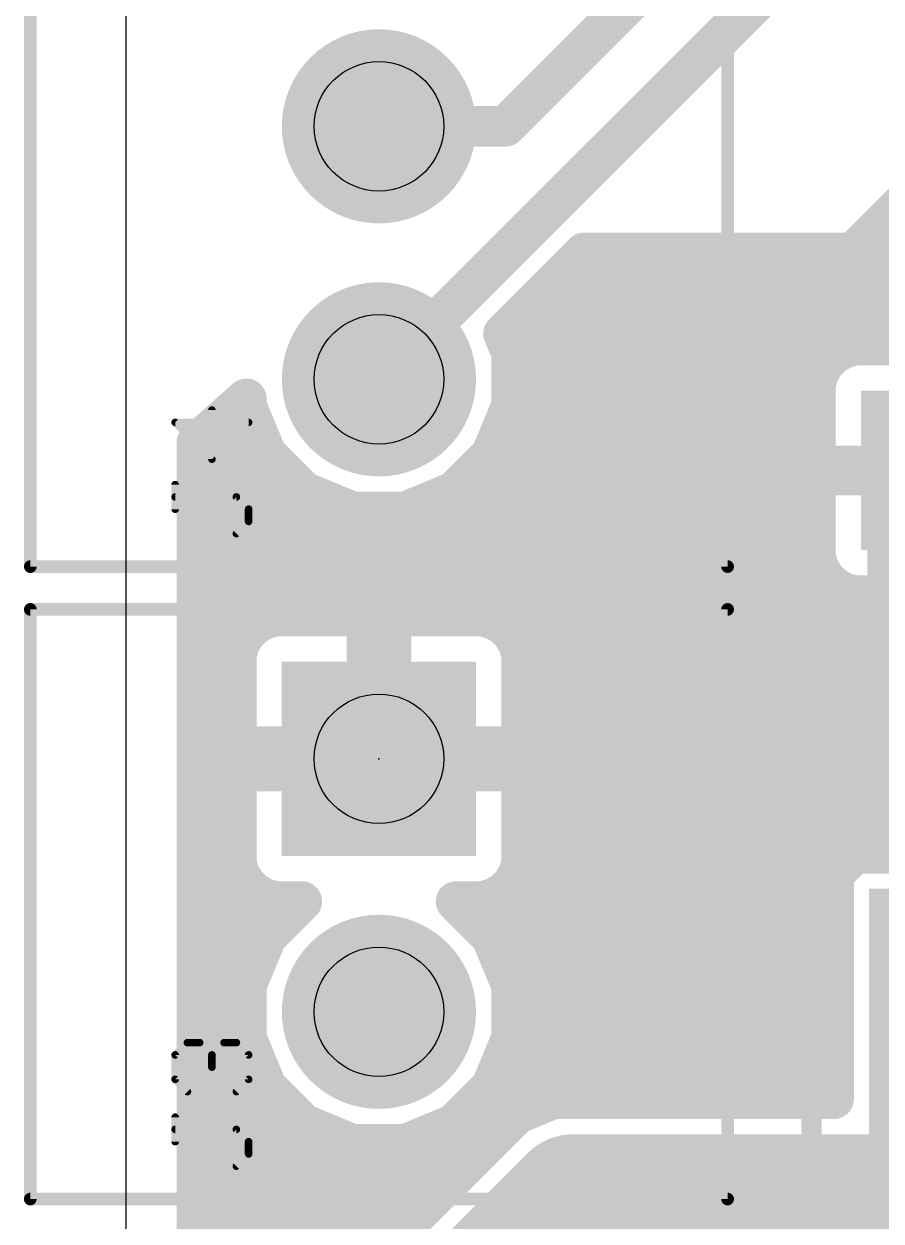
# Model space of a CAD drawing. Extents: x -1 to 68.6, y -1.7 to 63.5.
# Drawn here: x -1.02 to 7.58, y 32.82 to 44.84 of the extents above; entities that cross this region are included whole.
import ezdxf

# ---------------------------------------------------------------- set-up
doc = ezdxf.new("R2010")
doc.units = 0
for name, color, linetype in [('1', 22, 'CONTINUOUS'), ('17', 82, 'CONTINUOUS'), ('20', 7, 'CONTINUOUS'), ('21', 253, 'CONTINUOUS'), ('23', 7, 'CONTINUOUS'), ('25', 253, 'CONTINUOUS'), ('31', 253, 'CONTINUOUS'), ('44', 253, 'CONTINUOUS'), ('51', 253, 'CONTINUOUS')]:
    doc.layers.add(name, color=color, linetype=linetype)

# ---------------------------------------------------------------- blocks, each defined once
blk = doc.blocks.new('SQUAREP')
blk.add_solid([(-0.5, -0.5), (0.5, -0.5), (-0.5, 0.5), (0.5, 0.5)])
blk = doc.blocks.new('ROUNDP')
at = {"const_width": 0.5}
blk.add_lwpolyline([(0, -0.25, 1), (0, 0.25, 1), (0, -0.25)], format="xyb", dxfattribs=at)
blk = doc.blocks.new('RECT')
blk.add_solid([(-0.5, -0.5), (0.5, -0.5), (-0.5, 0.5), (0.5, 0.5)])

msp = doc.modelspace()

# ---------------------------------------------------------------- linework, layer by layer
at = {"layer": '1'}
for points, const_width in [([(6.35, 46.355), (3.81, 43.815)], 0.4064), ([(6.6675, 45.4025), (2.54, 41.275)], 0.4064), ([(7.3025, 42.545), (9.3844, 44.6269)], 0.4064), ([(3.81, 43.815), (2.54, 43.815)], 0.4064), ([(7.4295, 42.672), (10.0264, 42.672)], 0.4064), ([(3.7899, 41.7346), (4.6003, 42.545)], 0.4064), ([(4.6003, 42.545), (7.3025, 42.545)], 0.4064), ([(4.3209, 42.2656), (11.43, 42.2656)], 0.4064), ([(3.9145, 41.8592), (11.43, 41.8592)], 0.4064), ([(3.8706, 41.5397), (3.7899, 41.7346)], 0.4064), ([(3.8706, 41.0103), (3.8706, 41.5397)], 0.4064), ([(7.0993, 41.5259), (7.0141, 41.4407)], 0.4064), ([(7.2035, 41.586), (7.0993, 41.5259)], 0.4064), ([(7.3198, 41.6172), (7.2035, 41.586)], 0.4064), ([(7.8332, 41.6172), (7.3198, 41.6172)], 0.4064), ([(3.8706, 41.4528), (7.0262, 41.4528)], 0.4064), ([(7.0141, 41.4407), (6.954, 41.3365)], 0.4064), ([(6.954, 41.3365), (6.9228, 41.2202)], 0.4064), ([(6.9228, 41.2202), (6.9228, 40.4068)], 0.4064), ([(0.7112, 40.6372), (1.2094, 41.08)], 0.4064), ([(1.1716, 41.0464), (1.2094, 41.0464)], 0.4064), ([(1.2094, 41.08), (1.2094, 41.0103)], 0.4064), ([(3.8706, 41.0464), (6.9228, 41.0464)], 0.4064), ([(1.2094, 41.0103), (1.412, 40.5213)], 0.4064), ([(3.668, 40.5213), (3.8706, 41.0103)], 0.4064), ([(0.7112, 24.4475), (0.7112, 40.6372)], 0.4064), ([(0.7144, 40.64), (1.3628, 40.64)], 0.4064), ([(3.7172, 40.64), (6.9228, 40.64)], 0.4064), ([(1.412, 40.5213), (1.7863, 40.147)], 0.4064), ([(3.2937, 40.147), (3.668, 40.5213)], 0.4064), ([(6.9228, 40.4068), (7.8332, 40.4068)], 0.4064), ([(7.8332, 40.3132), (6.9228, 40.3132)], 0.4064), ([(6.9228, 40.3132), (6.9228, 39.4998)], 0.4064), ([(0.7112, 40.2336), (1.6996, 40.2336)], 0.4064), ([(3.3803, 40.2336), (6.9228, 40.2336)], 0.4064), ([(1.7863, 40.147), (2.2753, 39.9444)], 0.4064), ([(2.8047, 39.9444), (3.2937, 40.147)], 0.4064), ([(2.2753, 39.9444), (2.8047, 39.9444)], 0.4064), ([(0.7112, 39.8272), (6.9228, 39.8272)], 0.4064), ([(6.9228, 39.4998), (6.954, 39.3835)], 0.4064), ([(0.7112, 39.4208), (6.944, 39.4208)], 0.4064), ([(6.954, 39.3835), (7.0141, 39.2793)], 0.4064), ([(7.0141, 39.2793), (7.0993, 39.1941)], 0.4064), ([(7.0993, 39.1941), (7.2035, 39.134)], 0.4064), ([(7.2035, 39.134), (7.3198, 39.1028)], 0.4064), ([(7.3198, 39.1028), (7.8332, 39.1028)], 0.4064), ([(0.7112, 39.0144), (11.7412, 39.0144)], 0.4064), ([(1.3885, 38.866), (1.2843, 38.8058)], 0.4064), ([(1.5048, 38.8972), (1.3885, 38.866)], 0.4064), ([(2.4182, 38.8972), (1.5048, 38.8972)], 0.4064), ([(2.4182, 37.5868), (2.4182, 38.8972)], 0.4064), ([(2.6618, 38.8972), (2.6618, 37.5868)], 0.4064), ([(3.5752, 38.8972), (2.6618, 38.8972)], 0.4064), ([(3.6915, 38.866), (3.5752, 38.8972)], 0.4064), ([(3.7957, 38.8058), (3.6915, 38.866)], 0.4064), ([(1.2843, 38.8058), (1.1991, 38.7207)], 0.4064), ([(3.8809, 38.7207), (3.7957, 38.8058)], 0.4064), ([(1.1991, 38.7207), (1.139, 38.6165)], 0.4064), ([(3.941, 38.6165), (3.8809, 38.7207)], 0.4064), ([(0.7112, 38.608), (1.1367, 38.608)], 0.4064), ([(1.139, 38.6165), (1.1078, 38.5002)], 0.4064), ([(1.1078, 38.5002), (1.1078, 37.5868)], 0.4064), ([(2.4182, 38.608), (2.6618, 38.608)], 0.4064), ([(3.9722, 38.5002), (3.941, 38.6165)], 0.4064), ([(3.9433, 38.608), (12.0968, 38.608)], 0.4064), ([(3.9722, 37.5868), (3.9722, 38.5002)], 0.4064), ([(0.7112, 38.2016), (1.1078, 38.2016)], 0.4064), ([(2.4182, 38.2016), (2.6618, 38.2016)], 0.4064), ([(3.9722, 38.2016), (12.4524, 38.2016)], 0.4064), ([(0.7112, 37.7952), (1.1078, 37.7952)], 0.4064), ([(2.4182, 37.7952), (2.6618, 37.7952)], 0.4064), ([(3.9722, 37.7952), (12.8079, 37.7952)], 0.4064), ([(1.1078, 37.5868), (2.4182, 37.5868)], 0.4064), ([(2.6618, 37.5868), (2.4182, 37.5868)], 0.4064), ([(2.4182, 37.5868), (2.4182, 37.3432)], 0.4064), ([(2.6618, 37.3432), (2.6618, 37.5868)], 0.4064), ([(2.6618, 37.5868), (3.9722, 37.5868)], 0.4064), ([(0.7112, 37.3888), (2.4182, 37.3888)], 0.4064), ([(2.4182, 37.3432), (1.1078, 37.3432)], 0.4064), ([(1.1078, 37.3432), (1.1078, 36.4298)], 0.4064), ([(2.6618, 37.3888), (13.1636, 37.3888)], 0.4064), ([(3.9722, 37.3432), (2.6618, 37.3432)], 0.4064), ([(3.9722, 36.4298), (3.9722, 37.3432)], 0.4064), ([(0.7112, 36.9824), (1.1078, 36.9824)], 0.4064), ([(3.9722, 36.9824), (13.5191, 36.9824)], 0.4064), ([(0.7112, 36.576), (1.1078, 36.576)], 0.4064), ([(3.9722, 36.576), (13.6074, 36.576)], 0.4064), ([(7.3127, 36.5156), (7.1044, 36.3073)], 0.4064), ([(13.0073, 36.5156), (7.3127, 36.5156)], 0.4064), ([(1.1078, 36.4298), (1.139, 36.3135)], 0.4064), ([(3.941, 36.3135), (3.9722, 36.4298)], 0.4064), ([(1.139, 36.3135), (1.1991, 36.2093)], 0.4064), ([(3.8809, 36.2093), (3.941, 36.3135)], 0.4064), ([(7.1044, 36.3073), (7.1044, 34.0506)], 0.4064), ([(0.7112, 36.1696), (1.2388, 36.1696)], 0.4064), ([(1.1991, 36.2093), (1.2843, 36.1241)], 0.4064), ([(1.2843, 36.1241), (1.3885, 36.064)], 0.4064), ([(3.6915, 36.064), (3.7957, 36.1241)], 0.4064), ([(3.7957, 36.1241), (3.8809, 36.2093)], 0.4064), ([(3.8412, 36.1696), (7.1044, 36.1696)], 0.4064), ([(1.3885, 36.064), (1.5048, 36.0328)], 0.4064), ([(1.7661, 36.0328), (1.412, 35.6787)], 0.4064), ([(1.5048, 36.0328), (1.7661, 36.0328)], 0.4064), ([(3.668, 35.6787), (3.3139, 36.0328)], 0.4064), ([(3.3139, 36.0328), (3.5752, 36.0328)], 0.4064), ([(3.5752, 36.0328), (3.6915, 36.064)], 0.4064), ([(0.7112, 35.7632), (1.4965, 35.7632)], 0.4064), ([(3.5835, 35.7632), (7.1044, 35.7632)], 0.4064), ([(1.412, 35.6787), (1.2094, 35.1897)], 0.4064), ([(3.8706, 35.1897), (3.668, 35.6787)], 0.4064), ([(0.7112, 35.3568), (1.2786, 35.3568)], 0.4064), ([(3.8014, 35.3568), (7.1044, 35.3568)], 0.4064), ([(1.2094, 35.1897), (1.2094, 34.6603)], 0.4064), ([(3.8706, 34.6603), (3.8706, 35.1897)], 0.4064), ([(0.7112, 34.9504), (1.2094, 34.9504)], 0.4064), ([(3.8706, 34.9504), (7.1044, 34.9504)], 0.4064), ([(1.2094, 34.6603), (1.412, 34.1713)], 0.4064), ([(3.668, 34.1713), (3.8706, 34.6603)], 0.4064), ([(0.7112, 34.544), (1.2576, 34.544)], 0.4064), ([(3.8224, 34.544), (7.1044, 34.544)], 0.4064), ([(1.412, 34.1713), (1.7863, 33.797)], 0.4064), ([(3.2937, 33.797), (3.668, 34.1713)], 0.4064), ([(0.7112, 34.1376), (1.4456, 34.1376)], 0.4064), ([(3.6343, 34.1376), (7.1044, 34.1376)], 0.4064), ([(4.288, 34.0506), (3.9239, 33.8998)], 0.4064), ([(7.1044, 34.0506), (4.288, 34.0506)], 0.4064), ([(3.9239, 33.8998), (3.6452, 33.6211)], 0.4064), ([(0.7112, 33.7312), (1.9451, 33.7312)], 0.4064), ([(1.7863, 33.797), (2.2753, 33.5944)], 0.4064), ([(2.8047, 33.5944), (3.2937, 33.797)], 0.4064), ([(3.1349, 33.7312), (3.7553, 33.7312)], 0.4064), ([(2.2753, 33.5944), (2.8047, 33.5944)], 0.4064), ([(3.6452, 33.6211), (2.4697, 32.4456)], 0.4064), ([(2.54, 31.115), (4.485, 33.06)], 1.27), ([(4.485, 33.06), (10.16, 33.06)], 1.27), ([(0.7112, 33.3248), (3.3489, 33.3248)], 0.4064), ([(0.7112, 32.9184), (2.9425, 32.9184)], 0.4064)]:
    msp.add_lwpolyline(points, dxfattribs=dict(at, const_width=const_width))
for points, const_width in [([(2.54, 43.9166, 1), (2.54, 43.7134)], 0.2032), ([(3.81, 43.7134, 1), (3.81, 43.9166)], 0.2032), ([(3.7382, 43.8868, 1), (3.8818, 43.7432)], 0.2032), ([(7.4295, 42.7736, 1), (7.4295, 42.5704)], 0.2032), ([(4.6003, 42.6466, 1), (4.6003, 42.4434)], 0.2032), ([(4.6721, 42.4732, 1), (4.5284, 42.6168)], 0.2032), ([(7.2307, 42.6168, 1), (7.3743, 42.4732)], 0.2032), ([(7.3025, 42.4434, 1), (7.3025, 42.6466)], 0.2032), ([(4.3209, 42.3672, 1), (4.3209, 42.164)], 0.2032), ([(3.9145, 41.9608, 1), (3.9145, 41.7576)], 0.2032), ([(3.8837, 41.7735, 1), (3.696, 41.6957)], 0.2032), ([(3.718, 41.8064, 1), (3.8617, 41.6628)], 0.2032), ([(3.9722, 41.5397, 1), (3.769, 41.5397)], 0.2032), ([(7.0485, 41.6138, 1), (7.1501, 41.4379)], 0.2032), ([(7.1711, 41.454, 1), (7.0274, 41.5977)], 0.2032), ([(7.1772, 41.6842, 1), (7.2298, 41.4879)], 0.2032), ([(7.2543, 41.4981, 1), (7.1527, 41.674)], 0.2032), ([(7.3198, 41.7188, 1), (7.3198, 41.5156)], 0.2032), ([(7.3461, 41.5191, 1), (7.2935, 41.7153)], 0.2032), ([(3.8706, 41.5544, 1), (3.8706, 41.3512)], 0.2032), ([(3.7767, 41.5008, 1), (3.9645, 41.5786)], 0.2032), ([(6.9423, 41.5126, 1), (7.086, 41.3689)], 0.2032), ([(7.1021, 41.3899, 1), (6.9262, 41.4915)], 0.2032), ([(7.0262, 41.3512, 1), (7.0262, 41.5544)], 0.2032), ([(6.866, 41.3873, 1), (7.0419, 41.2857)], 0.2032), ([(7.0521, 41.3102, 1), (6.8558, 41.3628)], 0.2032), ([(2.4682, 41.3468, 1), (2.6118, 41.2032)], 0.2032), ([(7.0244, 41.2202, 1), (6.8212, 41.2202)], 0.2032), ([(6.8247, 41.2465, 1), (7.0209, 41.1939)], 0.2032), ([(1.1716, 41.148, 1), (1.1716, 40.9448)], 0.2032), ([(1.311, 41.08, 1), (1.1078, 41.08)], 0.2032), ([(1.2769, 41.0041, 1), (1.1419, 41.156)], 0.2032), ([(1.2094, 40.9448, 1), (1.2094, 41.148)], 0.2032), ([(3.8706, 41.148, 1), (3.8706, 40.9448)], 0.2032), ([(6.9228, 40.9448, 1), (6.9228, 41.148)], 0.2032), ([(1.3033, 41.0492, 1), (1.1155, 40.9714)], 0.2032), ([(1.1078, 41.0103, 1), (1.311, 41.0103)], 0.2032), ([(3.769, 41.0103, 1), (3.9722, 41.0103)], 0.2032), ([(3.9645, 40.9714, 1), (3.7767, 41.0492)], 0.2032), ([(0.8128, 40.6372, 1), (0.6096, 40.6372)], 0.2032), ([(0.6437, 40.7131, 1), (0.7787, 40.5612)], 0.2032), ([(0.7144, 40.7416, 1), (0.7144, 40.5384)], 0.2032), ([(1.3628, 40.5384, 1), (1.3628, 40.7416)], 0.2032), ([(3.7172, 40.7416, 1), (3.7172, 40.5384)], 0.2032), ([(6.9228, 40.5384, 1), (6.9228, 40.7416)], 0.2032), ([(1.4838, 40.5931, 1), (1.3401, 40.4494)], 0.2032), ([(1.3181, 40.4824, 1), (1.5058, 40.5602)], 0.2032), ([(3.5742, 40.5602, 1), (3.7619, 40.4824)], 0.2032), ([(3.7399, 40.4494, 1), (3.5962, 40.5931)], 0.2032), ([(6.9228, 40.5084, 1), (6.9228, 40.3052)], 0.2032), ([(6.9228, 40.4148, 1), (6.9228, 40.2116)], 0.2032), ([(7.0244, 40.3132, 1), (6.8212, 40.3132)], 0.2032), ([(6.8212, 40.4068, 1), (7.0244, 40.4068)], 0.2032), ([(0.7112, 40.3352, 1), (0.7112, 40.132)], 0.2032), ([(1.6996, 40.132, 1), (1.6996, 40.3352)], 0.2032), ([(3.3803, 40.3352, 1), (3.3803, 40.132)], 0.2032), ([(6.9228, 40.132, 1), (6.9228, 40.3352)], 0.2032), ([(1.8252, 40.2408, 1), (1.7474, 40.0531)], 0.2032), ([(1.7144, 40.0751, 1), (1.8581, 40.2188)], 0.2032), ([(3.2219, 40.2188, 1), (3.3656, 40.0751)], 0.2032), ([(3.3326, 40.0531, 1), (3.2548, 40.2408)], 0.2032), ([(2.2753, 40.046, 1), (2.2753, 39.8428)], 0.2032), ([(2.8047, 39.8428, 1), (2.8047, 40.046)], 0.2032), ([(0.7112, 39.9288, 1), (0.7112, 39.7256)], 0.2032), ([(2.2364, 39.8505, 1), (2.3142, 40.0383)], 0.2032), ([(2.7658, 40.0383, 1), (2.8436, 39.8505)], 0.2032), ([(6.9228, 39.7256, 1), (6.9228, 39.9288)], 0.2032), ([(7.0209, 39.5261, 1), (6.8247, 39.4735)], 0.2032), ([(0.7112, 39.5224, 1), (0.7112, 39.3192)], 0.2032), ([(6.8212, 39.4998, 1), (7.0244, 39.4998)], 0.2032), ([(7.0419, 39.4343, 1), (6.866, 39.3327)], 0.2032), ([(6.944, 39.3192, 1), (6.944, 39.5224)], 0.2032), ([(6.8558, 39.3572, 1), (7.0521, 39.4098)], 0.2032), ([(7.086, 39.3511, 1), (6.9423, 39.2074)], 0.2032), ([(6.9262, 39.2285, 1), (7.1021, 39.3301)], 0.2032), ([(7.1501, 39.2821, 1), (7.0485, 39.1062)], 0.2032), ([(7.0274, 39.1223, 1), (7.1711, 39.266)], 0.2032), ([(7.2298, 39.2321, 1), (7.1772, 39.0358)], 0.2032), ([(7.1527, 39.046, 1), (7.2543, 39.2219)], 0.2032), ([(7.3198, 39.2044, 1), (7.3198, 39.0012)], 0.2032), ([(7.2935, 39.0047, 1), (7.3461, 39.2009)], 0.2032), ([(0.7112, 39.116, 1), (0.7112, 38.9128)], 0.2032), ([(1.3622, 38.9642, 1), (1.4148, 38.7679)], 0.2032), ([(1.4393, 38.7781, 1), (1.3377, 38.954)], 0.2032), ([(1.5048, 38.9988, 1), (1.5048, 38.7956)], 0.2032), ([(1.5311, 38.7991, 1), (1.4785, 38.9953)], 0.2032), ([(2.5198, 38.8972, 1), (2.3166, 38.8972)], 0.2032), ([(2.4182, 38.7956, 1), (2.4182, 38.9988)], 0.2032), ([(2.7634, 38.8972, 1), (2.5602, 38.8972)], 0.2032), ([(2.6618, 38.9988, 1), (2.6618, 38.7956)], 0.2032), ([(3.6015, 38.9953, 1), (3.5489, 38.7991)], 0.2032), ([(3.5752, 38.7956, 1), (3.5752, 38.9988)], 0.2032), ([(3.7423, 38.954, 1), (3.6407, 38.7781)], 0.2032), ([(3.6652, 38.7679, 1), (3.7178, 38.9642)], 0.2032), ([(1.2335, 38.8938, 1), (1.3351, 38.7179)], 0.2032), ([(1.3561, 38.734, 1), (1.2124, 38.8777)], 0.2032), ([(3.8676, 38.8777, 1), (3.7239, 38.734)], 0.2032), ([(3.7449, 38.7179, 1), (3.8465, 38.8938)], 0.2032), ([(1.1273, 38.7926, 1), (1.271, 38.6489)], 0.2032), ([(1.2871, 38.6699, 1), (1.1112, 38.7715)], 0.2032), ([(3.9688, 38.7715, 1), (3.7929, 38.6699)], 0.2032), ([(3.809, 38.6489, 1), (3.9527, 38.7926)], 0.2032), ([(0.7112, 38.7096, 1), (0.7112, 38.5064)], 0.2032), ([(1.2094, 38.5002, 1), (1.0062, 38.5002)], 0.2032), ([(1.051, 38.6673, 1), (1.2269, 38.5657)], 0.2032), ([(1.2371, 38.5902, 1), (1.0408, 38.6428)], 0.2032), ([(1.1367, 38.5064, 1), (1.1367, 38.7096)], 0.2032), ([(2.4182, 38.7096, 1), (2.4182, 38.5064)], 0.2032), ([(2.6618, 38.5064, 1), (2.6618, 38.7096)], 0.2032), ([(4.0392, 38.6428, 1), (3.8429, 38.5902)], 0.2032), ([(3.9433, 38.7096, 1), (3.9433, 38.5064)], 0.2032), ([(3.8531, 38.5657, 1), (4.029, 38.6673)], 0.2032), ([(4.0738, 38.5002, 1), (3.8706, 38.5002)], 0.2032), ([(1.0097, 38.5265, 1), (1.2059, 38.4739)], 0.2032), ([(3.8741, 38.4739, 1), (4.0703, 38.5265)], 0.2032), ([(0.7112, 38.3032, 1), (0.7112, 38.1)], 0.2032), ([(1.1078, 38.1, 1), (1.1078, 38.3032)], 0.2032), ([(2.4182, 38.3032, 1), (2.4182, 38.1)], 0.2032), ([(2.6618, 38.1, 1), (2.6618, 38.3032)], 0.2032), ([(3.9722, 38.3032, 1), (3.9722, 38.1)], 0.2032), ([(0.7112, 37.8968, 1), (0.7112, 37.6936)], 0.2032), ([(1.1078, 37.6936, 1), (1.1078, 37.8968)], 0.2032), ([(2.4182, 37.8968, 1), (2.4182, 37.6936)], 0.2032), ([(2.6618, 37.6936, 1), (2.6618, 37.8968)], 0.2032), ([(3.9722, 37.8968, 1), (3.9722, 37.6936)], 0.2032), ([(1.1078, 37.6884, 1), (1.1078, 37.4852)], 0.2032), ([(2.4182, 37.6884, 1), (2.4182, 37.4852)], 0.2032), ([(2.5198, 37.5868, 1), (2.3166, 37.5868)], 0.2032), ([(2.4182, 37.4852, 1), (2.4182, 37.6884)], 0.2032), ([(2.7634, 37.5868, 1), (2.5602, 37.5868)], 0.2032), ([(2.6618, 37.6884, 1), (2.6618, 37.4852)], 0.2032), ([(2.6618, 37.4852, 1), (2.6618, 37.6884)], 0.2032), ([(3.9722, 37.4852, 1), (3.9722, 37.6884)], 0.2032), ([(1.0062, 37.5868, 1), (1.2094, 37.5868)], 0.2032), ([(2.3166, 37.5868, 1), (2.5198, 37.5868)], 0.2032), ([(2.5602, 37.5868, 1), (2.7634, 37.5868)], 0.2032), ([(3.8706, 37.5868, 1), (4.0738, 37.5868)], 0.2032), ([(0.7112, 37.4904, 1), (0.7112, 37.2872)], 0.2032), ([(1.1078, 37.4448, 1), (1.1078, 37.2416)], 0.2032), ([(1.2094, 37.3432, 1), (1.0062, 37.3432)], 0.2032), ([(2.4182, 37.2872, 1), (2.4182, 37.4904)], 0.2032), ([(2.4182, 37.2416, 1), (2.4182, 37.4448)], 0.2032), ([(2.6618, 37.4904, 1), (2.6618, 37.2872)], 0.2032), ([(2.6618, 37.4448, 1), (2.6618, 37.2416)], 0.2032), ([(4.0738, 37.3432, 1), (3.8706, 37.3432)], 0.2032), ([(3.9722, 37.2416, 1), (3.9722, 37.4448)], 0.2032), ([(2.3166, 37.3432, 1), (2.5198, 37.3432)], 0.2032), ([(2.5602, 37.3432, 1), (2.7634, 37.3432)], 0.2032), ([(0.7112, 37.084, 1), (0.7112, 36.8808)], 0.2032), ([(1.1078, 36.8808, 1), (1.1078, 37.084)], 0.2032), ([(3.9722, 37.084, 1), (3.9722, 36.8808)], 0.2032), ([(0.7112, 36.6776, 1), (0.7112, 36.4744)], 0.2032), ([(1.1078, 36.4744, 1), (1.1078, 36.6776)], 0.2032), ([(3.9722, 36.6776, 1), (3.9722, 36.4744)], 0.2032), ([(7.3127, 36.6172, 1), (7.3127, 36.414)], 0.2032), ([(7.3845, 36.4438, 1), (7.2409, 36.5874)], 0.2032), ([(1.2059, 36.4561, 1), (1.0097, 36.4035)], 0.2032), ([(4.0703, 36.4035, 1), (3.8741, 36.4561)], 0.2032), ([(1.0062, 36.4298, 1), (1.2094, 36.4298)], 0.2032), ([(1.2269, 36.3643, 1), (1.051, 36.2627)], 0.2032), ([(1.0408, 36.2872, 1), (1.2371, 36.3398)], 0.2032), ([(3.8429, 36.3398, 1), (4.0392, 36.2872)], 0.2032), ([(4.029, 36.2627, 1), (3.8531, 36.3643)], 0.2032), ([(3.8706, 36.4298, 1), (4.0738, 36.4298)], 0.2032), ([(7.206, 36.3073, 1), (7.0028, 36.3073)], 0.2032), ([(7.0326, 36.3791, 1), (7.1762, 36.2355)], 0.2032), ([(0.7112, 36.2712, 1), (0.7112, 36.068)], 0.2032), ([(1.271, 36.2811, 1), (1.1273, 36.1374)], 0.2032), ([(1.1112, 36.1585, 1), (1.2871, 36.2601)], 0.2032), ([(1.3351, 36.2121, 1), (1.2335, 36.0362)], 0.2032), ([(1.2124, 36.0523, 1), (1.3561, 36.196)], 0.2032), ([(1.2388, 36.068, 1), (1.2388, 36.2712)], 0.2032), ([(3.7239, 36.196, 1), (3.8676, 36.0523)], 0.2032), ([(3.8412, 36.2712, 1), (3.8412, 36.068)], 0.2032), ([(3.8465, 36.0362, 1), (3.7449, 36.2121)], 0.2032), ([(3.7929, 36.2601, 1), (3.9688, 36.1585)], 0.2032), ([(3.9527, 36.1374, 1), (3.809, 36.2811)], 0.2032), ([(7.1044, 36.068, 1), (7.1044, 36.2712)], 0.2032), ([(1.4148, 36.1621, 1), (1.3622, 35.9658)], 0.2032), ([(1.3377, 35.976, 1), (1.4393, 36.1519)], 0.2032), ([(1.5048, 36.1344, 1), (1.5048, 35.9312)], 0.2032), ([(1.4785, 35.9347, 1), (1.5311, 36.1309)], 0.2032), ([(1.8379, 35.961, 1), (1.6942, 36.1046)], 0.2032), ([(1.7661, 35.9312, 1), (1.7661, 36.1344)], 0.2032), ([(3.3139, 36.1344, 1), (3.3139, 35.9312)], 0.2032), ([(3.3858, 36.1046, 1), (3.2421, 35.961)], 0.2032), ([(3.5489, 36.1309, 1), (3.6015, 35.9347)], 0.2032), ([(3.5752, 35.9312, 1), (3.5752, 36.1344)], 0.2032), ([(3.6407, 36.1519, 1), (3.7423, 35.976)], 0.2032), ([(3.7178, 35.9658, 1), (3.6652, 36.1621)], 0.2032), ([(0.7112, 35.8648, 1), (0.7112, 35.6616)], 0.2032), ([(1.4965, 35.6616, 1), (1.4965, 35.8648)], 0.2032), ([(3.5835, 35.8648, 1), (3.5835, 35.6616)], 0.2032), ([(7.1044, 35.6616, 1), (7.1044, 35.8648)], 0.2032), ([(1.3401, 35.7506, 1), (1.4838, 35.6069)], 0.2032), ([(1.5058, 35.6398, 1), (1.3181, 35.7176)], 0.2032), ([(3.7619, 35.7176, 1), (3.5742, 35.6398)], 0.2032), ([(3.5962, 35.6069, 1), (3.7399, 35.7506)], 0.2032), ([(0.7112, 35.4584, 1), (0.7112, 35.2552)], 0.2032), ([(1.2786, 35.2552, 1), (1.2786, 35.4584)], 0.2032), ([(3.8014, 35.4584, 1), (3.8014, 35.2552)], 0.2032), ([(7.1044, 35.2552, 1), (7.1044, 35.4584)], 0.2032), ([(1.311, 35.1897, 1), (1.1078, 35.1897)], 0.2032), ([(3.9722, 35.1897, 1), (3.769, 35.1897)], 0.2032), ([(1.1155, 35.2286, 1), (1.3033, 35.1508)], 0.2032), ([(3.7767, 35.1508, 1), (3.9645, 35.2286)], 0.2032), ([(0.7112, 35.052, 1), (0.7112, 34.8488)], 0.2032), ([(1.2094, 34.8488, 1), (1.2094, 35.052)], 0.2032), ([(3.8706, 35.052, 1), (3.8706, 34.8488)], 0.2032), ([(7.1044, 34.8488, 1), (7.1044, 35.052)], 0.2032), ([(1.3033, 34.6992, 1), (1.1155, 34.6214)], 0.2032), ([(3.9645, 34.6214, 1), (3.7767, 34.6992)], 0.2032), ([(0.7112, 34.6456, 1), (0.7112, 34.4424)], 0.2032), ([(1.1078, 34.6603, 1), (1.311, 34.6603)], 0.2032), ([(1.2576, 34.4424, 1), (1.2576, 34.6456)], 0.2032), ([(3.8224, 34.6456, 1), (3.8224, 34.4424)], 0.2032), ([(3.769, 34.6603, 1), (3.9722, 34.6603)], 0.2032), ([(7.1044, 34.4424, 1), (7.1044, 34.6456)], 0.2032), ([(1.4838, 34.2431, 1), (1.3401, 34.0994)], 0.2032), ([(3.7399, 34.0994, 1), (3.5962, 34.2431)], 0.2032), ([(0.7112, 34.2392, 1), (0.7112, 34.036)], 0.2032), ([(1.3181, 34.1324, 1), (1.5058, 34.2102)], 0.2032), ([(1.4456, 34.036, 1), (1.4456, 34.2392)], 0.2032), ([(3.6343, 34.2392, 1), (3.6343, 34.036)], 0.2032), ([(3.5742, 34.2102, 1), (3.7619, 34.1324)], 0.2032), ([(4.288, 34.1522, 1), (4.288, 33.949)], 0.2032), ([(4.3268, 33.9567, 1), (4.2491, 34.1445)], 0.2032), ([(7.1044, 34.036, 1), (7.1044, 34.2392)], 0.2032), ([(7.1044, 33.949, 1), (7.1044, 34.1522)], 0.2032), ([(7.0028, 34.0506, 1), (7.206, 34.0506)], 0.2032), ([(3.885, 33.9937, 1), (3.9627, 33.8059)], 0.2032), ([(3.9957, 33.8279, 1), (3.852, 33.9716)], 0.2032), ([(0.7112, 33.8328, 1), (0.7112, 33.6296)], 0.2032), ([(1.8252, 33.8908, 1), (1.7474, 33.7031)], 0.2032), ([(1.7144, 33.7251, 1), (1.8581, 33.8688)], 0.2032), ([(1.9451, 33.6296, 1), (1.9451, 33.8328)], 0.2032), ([(3.1349, 33.8328, 1), (3.1349, 33.6296)], 0.2032), ([(3.2219, 33.8688, 1), (3.3656, 33.7251)], 0.2032), ([(3.3326, 33.7031, 1), (3.2548, 33.8908)], 0.2032), ([(3.7553, 33.6296, 1), (3.7553, 33.8328)], 0.2032), ([(2.2753, 33.696, 1), (2.2753, 33.4928)], 0.2032), ([(2.2364, 33.5005, 1), (2.3142, 33.6883)], 0.2032), ([(2.7658, 33.6883, 1), (2.8436, 33.5005)], 0.2032), ([(2.8047, 33.4928, 1), (2.8047, 33.696)], 0.2032), ([(3.5734, 33.693, 1), (3.7171, 33.5493)], 0.2032), ([(3.7171, 33.5493, 1), (3.5734, 33.693)], 0.2032), ([(4.485, 33.3775, 1), (4.485, 32.7425)], 0.635), ([(4.7095, 32.8355, 1), (4.2605, 33.2845)], 0.635), ([(0.7112, 33.4264, 1), (0.7112, 33.2232)], 0.2032), ([(3.3489, 33.2232, 1), (3.3489, 33.4264)], 0.2032), ([(0.7112, 33.02, 1), (0.7112, 32.8168)], 0.2032), ([(2.9425, 32.8168, 1), (2.9425, 33.02)], 0.2032)]:
    msp.add_lwpolyline(points, format="xyb", dxfattribs=dict(at, const_width=const_width))
at = {"layer": '20'}
msp.add_line((0, 63.5), (0, 0), dxfattribs=at)
at = {"layer": '21'}
for points, const_width in [([(-0.96, 39.395), (-0.96, 50.395)], 0.127), ([(6.04, 50.395), (6.04, 39.395)], 0.127), ([(6.04, 39.395), (-0.96, 39.395)], 0.127), ([(-0.96, 33.045), (-0.96, 38.965)], 0.127), ([(-0.96, 38.965), (6.04, 38.965)], 0.127), ([(6.04, 38.965), (6.04, 33.045)], 0.127), ([(6.8834, 31.7246), (6.883, 37.719)], 0.2032), ([(6.883, 37.719), (13.437, 37.719)], 0.2032), ([(6.04, 33.045), (-0.96, 33.045)], 0.127)]:
    msp.add_lwpolyline(points, dxfattribs=dict(at, const_width=const_width))
for points, const_width in [([(-0.96, 39.4268, 1), (-0.96, 39.3633)], 0.0635), ([(-0.9918, 39.395, 1), (-0.9283, 39.395)], 0.0635), ([(6.0083, 39.395, 1), (6.0717, 39.395)], 0.0635), ([(6.04, 39.3633, 1), (6.04, 39.4268)], 0.0635), ([(-0.96, 38.9968, 1), (-0.96, 38.9333)], 0.0635), ([(-0.9283, 38.965, 1), (-0.9918, 38.965)], 0.0635), ([(6.0717, 38.965, 1), (6.0083, 38.965)], 0.0635), ([(6.04, 38.9333, 1), (6.04, 38.9968)], 0.0635), ([(6.9338, 37.719, 1), (6.8322, 37.719)], 0.1016), ([(6.883, 37.7698, 1), (6.883, 37.6682)], 0.1016), ([(-0.96, 33.0768, 1), (-0.96, 33.0132)], 0.0635), ([(-0.9918, 33.045, 1), (-0.9283, 33.045)], 0.0635), ([(6.0083, 33.045, 1), (6.0717, 33.045)], 0.0635), ([(6.04, 33.0132, 1), (6.04, 33.0768)], 0.0635)]:
    msp.add_lwpolyline(points, format="xyb", dxfattribs=dict(at, const_width=const_width))
at = {"layer": '23'}
msp.add_point((2.54, 37.465), dxfattribs=at)
at = {"layer": '25', "const_width": 0.0381}
for points in [[(0.8823, 40.9655, 1), (0.8442, 40.9655)], [(0.4947, 40.8617, 1), (0.4947, 40.8236)], [(0.5081, 40.8561, 1), (0.4812, 40.8292)], [(1.2319, 40.8236, 1), (1.2319, 40.8617)], [(0.8498, 40.4605, 1), (0.8768, 40.4875)], [(0.8442, 40.474, 1), (0.8823, 40.474)], [(0.5137, 40.2171, 1), (0.4756, 40.2171)], [(0.4947, 40.1133, 1), (0.4947, 40.0752)], [(1.1225, 40.1077, 1), (1.0956, 40.0807)], [(1.109, 40.0752, 1), (1.109, 40.1133)], [(0.4756, 39.9713, 1), (0.5137, 39.9713)], [(1.251, 39.9713, 1), (1.2128, 39.9713)], [(1.2184, 39.9579, 1), (1.2454, 39.9848)], [(1.2128, 39.8485, 1), (1.251, 39.8485)], [(1.2454, 39.835, 1), (1.2184, 39.8619)], [(1.0956, 39.7391, 1), (1.1225, 39.7121)], [(0.6175, 34.6346, 1), (0.6175, 34.5965)], [(0.631, 34.602, 1), (0.6041, 34.629)], [(0.7539, 34.629, 1), (0.7269, 34.602)], [(0.7404, 34.5965, 1), (0.7404, 34.6346)], [(0.9862, 34.6346, 1), (0.9862, 34.5965)], [(0.9996, 34.602, 1), (0.9727, 34.629)], [(1.1225, 34.629, 1), (1.0956, 34.602)], [(1.109, 34.5965, 1), (1.109, 34.6346)], [(0.5137, 34.4926, 1), (0.4756, 34.4926)], [(0.4812, 34.5061, 1), (0.5081, 34.4792)], [(0.8823, 34.4926, 1), (0.8442, 34.4926)], [(0.8498, 34.5061, 1), (0.8768, 34.4792)], [(0.8498, 34.4792, 1), (0.8768, 34.5061)], [(1.251, 34.4926, 1), (1.2128, 34.4926)], [(1.2184, 34.4792, 1), (1.2454, 34.5061)], [(0.8442, 34.3698, 1), (0.8823, 34.3698)], [(0.5081, 34.2604, 1), (0.4812, 34.2334)], [(0.4756, 34.2469, 1), (0.5137, 34.2469)], [(1.2128, 34.2469, 1), (1.251, 34.2469)], [(1.2454, 34.2334, 1), (1.2184, 34.2604)], [(0.6041, 34.1105, 1), (0.631, 34.1375)], [(1.0956, 34.1375, 1), (1.1225, 34.1105)], [(0.5137, 33.8671, 1), (0.4756, 33.8671)], [(0.4947, 33.7633, 1), (0.4947, 33.7252)], [(1.1225, 33.7577, 1), (1.0956, 33.7307)], [(1.109, 33.7252, 1), (1.109, 33.7633)], [(1.251, 33.6213, 1), (1.2128, 33.6213)], [(1.2184, 33.6079, 1), (1.2454, 33.6348)], [(0.4756, 33.6213, 1), (0.5137, 33.6213)], [(1.2454, 33.485, 1), (1.2184, 33.5119)], [(1.2128, 33.4985, 1), (1.251, 33.4985)], [(1.0956, 33.3891, 1), (1.1225, 33.3621)]]:
    msp.add_lwpolyline(points, format="xyb", dxfattribs=at)
at = {"layer": '25', "const_width": 0.0762}
for points in [[(0.8633, 40.474), (0.8633, 40.9655)], [(1.2319, 40.8426), (0.4947, 40.8426)], [(0.4947, 40.8426), (0.8633, 40.474)], [(0.4947, 39.9713), (0.4947, 40.2171)], [(1.109, 40.0942), (0.4947, 40.0942)], [(1.2319, 39.9713), (1.109, 40.0942)], [(1.2319, 39.8485), (1.2319, 39.9713)], [(1.109, 39.7256), (1.2319, 39.8485)], [(0.4947, 34.4926), (0.6175, 34.6155)], [(0.6175, 34.6155), (0.7404, 34.6155)], [(0.7404, 34.6155), (0.8633, 34.4926)], [(0.8633, 34.4926), (0.9862, 34.6155)], [(0.9862, 34.6155), (1.109, 34.6155)], [(1.109, 34.6155), (1.2319, 34.4926)], [(0.4947, 34.2469), (0.4947, 34.4926)], [(0.8633, 34.4926), (0.8633, 34.3698)], [(1.2319, 34.4926), (1.2319, 34.2469)], [(0.6175, 34.124), (0.4947, 34.2469)], [(1.2319, 34.2469), (1.109, 34.124)], [(0.4947, 33.6213), (0.4947, 33.8671)], [(1.109, 33.7442), (0.4947, 33.7442)], [(1.2319, 33.6213), (1.109, 33.7442)], [(1.2319, 33.4985), (1.2319, 33.6213)], [(1.109, 33.3756), (1.2319, 33.4985)]]:
    msp.add_lwpolyline(points, dxfattribs=at)
at = {"layer": '44'}
for centre in [(2.54, 43.815), (2.54, 41.275), (2.54, 37.465), (2.54, 34.925)]:
    msp.add_circle(centre, 0.65, dxfattribs=at)

# ---------------------------------------------------------------- block references
at = {"layer": '1', "yscale": 1.6, "rotation": 180}
msp.add_blockref('RECT', (7.88, 40.36), dxfattribs=at)
at = {"layer": '1', "xscale": 5.4, "yscale": 6.2, "rotation": 180}
msp.add_blockref('RECT', (10.16, 33.06), dxfattribs=at)
at = {"layer": '17', "xscale": 1.95, "yscale": 1.95}
for name, p in [('ROUNDP', (2.54, 43.815)), ('ROUNDP', (2.54, 43.815)), ('ROUNDP', (2.54, 41.275)), ('ROUNDP', (2.54, 41.275)), ('SQUAREP', (2.54, 37.465)), ('SQUAREP', (2.54, 37.465)), ('ROUNDP', (2.54, 34.925)), ('ROUNDP', (2.54, 34.925))]:
    msp.add_blockref(name, p, dxfattribs=at)
at = {"layer": '31', "yscale": 1.6, "rotation": 180}
msp.add_blockref('RECT', (7.88, 40.36), dxfattribs=at)
at = {"layer": '31', "xscale": 5.4, "yscale": 6.2, "rotation": 180}
msp.add_blockref('RECT', (10.16, 33.06), dxfattribs=at)
at = {"layer": '51', "xscale": 0.8636, "yscale": 2.8956, "rotation": 180}
msp.add_blockref('RECT', (7.874, 39.2684), dxfattribs=at)

doc.saveas('drawing.dxf')
